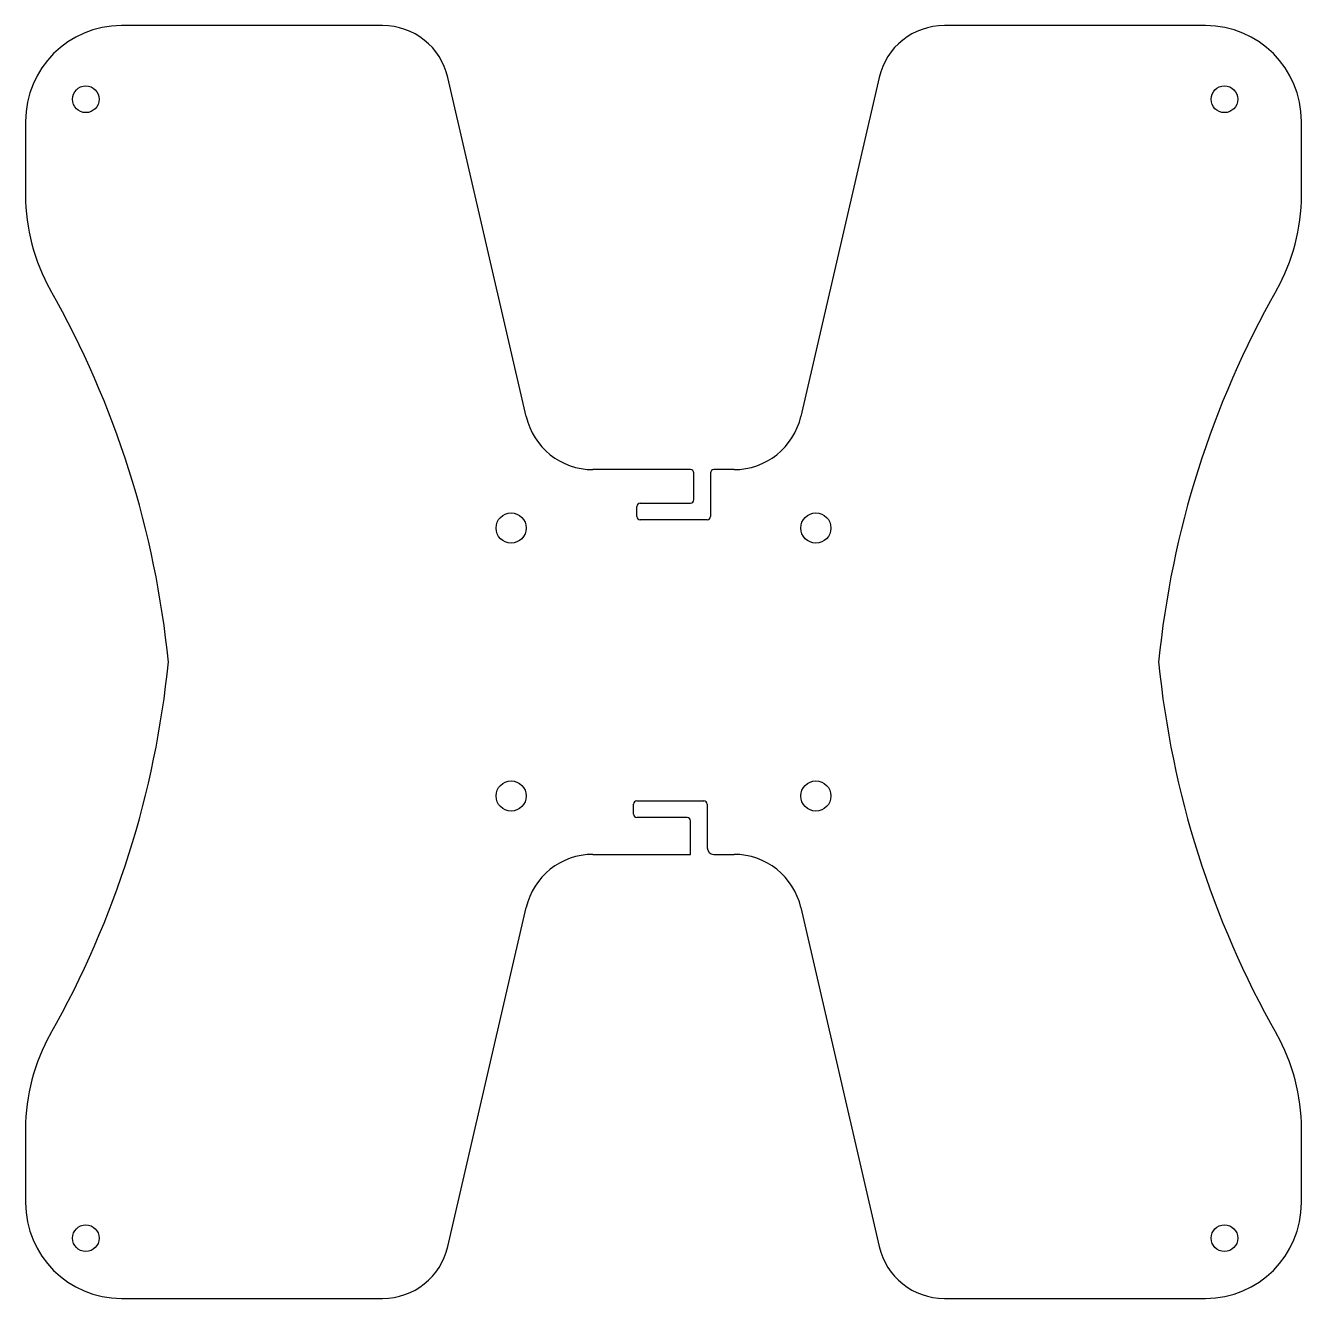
# Model space of a CAD drawing. Header units: inches. Extents: x -0.21 to 7.29, y -6.93 to 0.55.
import ezdxf

# ---------------------------------------------------------------- set-up
doc = ezdxf.new("R2010")
doc.units = ezdxf.units.IN
doc.header["$MEASUREMENT"] = 0

msp = doc.modelspace()

# ---------------------------------------------------------------- linework, layer by layer
at = {"color": 7, "linetype": 'Continuous', "lineweight": 25}
for p, q in [((1.886, 0.5544), (0.3506, 0.5544)), ((6.7238, 0.5544), (5.1884, 0.5544)), ((2.7295, -1.7425), (2.2696, 0.2492)), ((4.8048, 0.2492), (4.345, -1.7425)), ((-0.2128, -0.009), (-0.2128, -0.4421)), ((7.2872, -0.4421), (7.2872, -0.009)), ((3.6959, -2.0553), (3.1227, -2.0553)), ((3.7156, -2.2325), (3.7156, -2.075)), ((3.814, -2.075), (3.814, -2.3309)), ((3.9518, -2.0553), (3.8337, -2.0553)), ((3.3809, -2.3309), (3.3809, -2.2718)), ((3.4006, -2.2521), (3.6959, -2.2521)), ((3.7943, -2.3506), (3.4006, -2.3506)), ((3.3612, -4.08), (3.3612, -4.021)), ((3.3809, -4.0013), (3.7746, -4.0013)), ((3.7943, -4.021), (3.7943, -4.2769)), ((3.6762, -4.0997), (3.3809, -4.0997)), ((3.6959, -4.3163), (3.6959, -4.1194)), ((3.1227, -4.3163), (3.6959, -4.3163)), ((3.8337, -4.3163), (3.9518, -4.3163)), ((2.2696, -6.6208), (2.7295, -4.629)), ((4.345, -4.629), (4.8048, -6.6208)), ((-0.2128, -5.9294), (-0.2128, -6.3625)), ((7.2872, -6.3625), (7.2872, -5.9294)), ((0.3506, -6.9259), (1.886, -6.9259)), ((5.1884, -6.9259), (6.7238, -6.9259))]:
    msp.add_line(p, q, dxfattribs=at)
for centre, radius in [((0.1416, 0.1213), 0.0787), ((6.8345, 0.1213), 0.0787), ((2.6416, -2.3984), 0.0886), ((4.4329, -2.3984), 0.0886), ((2.6416, -3.9732), 0.0886), ((4.4329, -3.9732), 0.0886), ((0.1416, -6.5716), 0.0787), ((6.8345, -6.5716), 0.0787)]:
    msp.add_circle(centre, radius, dxfattribs=at)
for centre, radius, start, end in [((0.3506, -0.009), 0.5634, 90, 180), ((1.886, 0.1607), 0.3937, 13, 90), ((5.1884, 0.1607), 0.3937, 90, 167), ((6.7238, -0.009), 0.5634, 0, 90), ((0.9211, -0.4421), 1.1339, 180, 209.53518), ((6.1534, -0.4421), 1.1339, 330.46482, 0), ((-4.8781, -3.7279), 5.5315, 5.6239, 29.53518), ((11.9526, -3.7279), 5.5315, 150.46482, 174.3761), ((3.1227, -1.6517), 0.4035, 193, 270), ((3.9518, -1.6517), 0.4035, 270, 347), ((3.6959, -2.075), 0.0197, 0, 90), ((3.8337, -2.075), 0.0197, 90, 180), ((3.6959, -2.2325), 0.0197, 270, 0), ((3.4006, -2.2718), 0.0197, 90, 180), ((3.4006, -2.3309), 0.0197, 180, 270), ((3.7943, -2.3309), 0.0197, 270, 0), ((-4.8781, -2.6437), 5.5315, 330.46482, 354.3761), ((11.9526, -2.6437), 5.5315, 185.6239, 209.53518), ((3.3809, -4.021), 0.0197, 90, 180), ((3.7746, -4.021), 0.0197, 0, 90), ((3.3809, -4.08), 0.0197, 180, 270), ((3.6762, -4.1194), 0.0197, 0, 90), ((3.1227, -4.7198), 0.4035, 90, 167), ((3.8337, -4.2769), 0.0394, 180, 270), ((3.9518, -4.7198), 0.4035, 13, 90), ((0.9211, -5.9294), 1.1339, 150.46482, 180), ((6.1534, -5.9294), 1.1339, 0, 29.53518), ((0.3506, -6.3625), 0.5634, 180, 270), ((6.7238, -6.3625), 0.5634, 270, 0), ((1.886, -6.5322), 0.3937, 270, 347), ((5.1884, -6.5322), 0.3937, 193, 270)]:
    msp.add_arc(centre, radius, start, end, dxfattribs=at)

doc.saveas('drawing.dxf')
